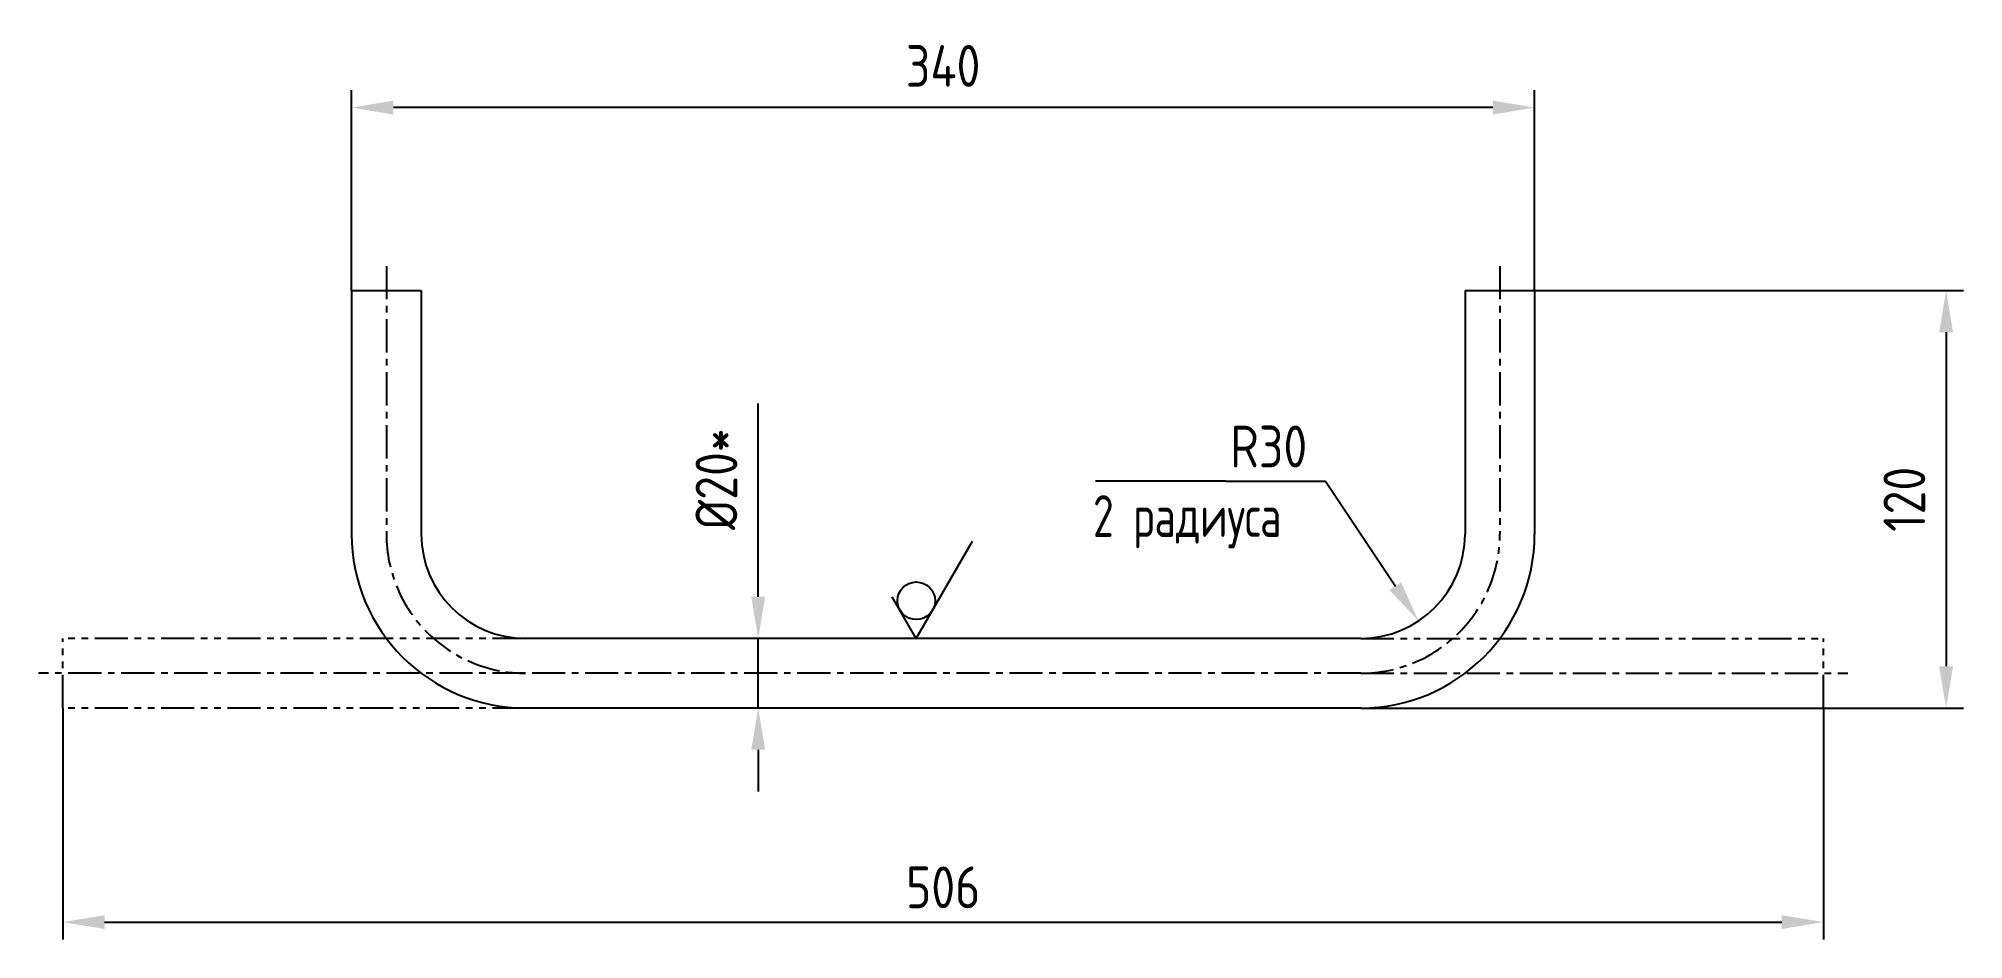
# Model space of a CAD drawing. Header units: millimetres. Extents: x 5524 to 6077, y 1832 to 2091.
import ezdxf

# ---------------------------------------------------------------- set-up
doc = ezdxf.new("R2010")
doc.units = ezdxf.units.MM
doc.header["$LTSCALE"] = 0.3
doc.linetypes.add('CENTER', pattern=[50.8, 31.75, -6.35, 6.35, -6.35])
doc.linetypes.add('PHANTOM', pattern=[63.5, 31.75, -6.35, 6.35, -6.35, 6.35, -6.35])
for name, color, linetype in [('Cen', 5, 'CENTER'), ('Cont', 6, 'Continuous'), ('Dim', 7, 'Continuous'), ('Phan', 5, 'PHANTOM'), ('Text', 3, 'Continuous')]:
    doc.layers.add(name, color=color, linetype=linetype)
doc.styles.add('Style1', font='romans.shx', dxfattribs={"width": 0.8})
doc.dimstyles.new('Lin_4', dxfattribs={"dimscale": 4, "dimtxt": 3, "dimasz": 3, "dimexe": 1.25, "dimexo": 0, "dimgap": 1.5, "dimtad": 1, "dimtxsty": 'Style1', "dimcen": 2.5, "dimclrt": 3, "dimadec": 0, "dimazin": 0, "dimtfac": 1, "dimtmove": 0, "dimatfit": 3, "dimldrblk": 'DOT', "dimfxl": 1, "dimarcsym": 0})
doc.dimstyles.new('Rad-4', dxfattribs={"dimscale": 4, "dimtxt": 3, "dimasz": 3, "dimexe": 1.25, "dimexo": 0, "dimgap": 1, "dimtad": 1, "dimtoh": 1, "dimdec": 3, "dimtxsty": 'Style1', "dimcen": 2.5, "dimclrt": 3, "dimadec": 0, "dimazin": 0, "dimtfac": 1, "dimtdec": 3, "dimtmove": 1, "dimatfit": 1, "dimfxl": 1, "dimarcsym": 0})

# ---------------------------------------------------------------- blocks, each defined once
blk = doc.blocks.new('*D11')
at = {"layer": 'Defpoints', "color": 0, "transparency": 16777216}
for p in [(5614.09, 2071.42), (5614.09, 2018.84), (5954.09, 2018.84)]:
    blk.add_point(p, dxfattribs=at)
at = {"layer": 'Dim', "color": 0, "lineweight": -2, "transparency": 16777216}
for p, q in [((5614.09, 2018.84), (5614.09, 2076.42)), ((5954.09, 2018.84), (5954.09, 2076.42)), ((5942.09, 2071.42), (5626.09, 2071.42))]:
    blk.add_line(p, q, dxfattribs=at)
at = {"layer": 'Dim', "color": 0, "transparency": 16777216}
for points in [[(5626.09, 2073.42), (5626.09, 2069.42), (5614.09, 2071.42)], [(5942.09, 2073.42), (5942.09, 2069.42), (5954.09, 2071.42)]]:
    blk.add_solid(points, dxfattribs=at)
at = {"layer": 'Dim', "color": 3, "transparency": 16777216, "insert": (5784.09, 2083.42), "char_height": 12, "attachment_point": 5, "style": 'Style1'}
blk.add_mtext('340', dxfattribs=at)
blk = doc.blocks.new('_Dot')
at = {"color": 0, "linetype": 'ByBlock', "lineweight": -2}
blk.add_line((-0.5, 0), (-1, 0), dxfattribs=at)
at = {"color": 0, "linetype": 'ByBlock', "const_width": 0.5}
blk.add_lwpolyline([(-0.25, 0, 1), (0.25, 0, 1)], format="xyb", close=True, dxfattribs=at)
blk = doc.blocks.new('*D12')
at = {"layer": 'Defpoints', "color": 0, "transparency": 16777216}
for p in [(5954.09, 2018.84), (5904.09, 1898.84), (6072.35, 1898.84)]:
    blk.add_point(p, dxfattribs=at)
at = {"layer": 'Dim', "color": 0, "lineweight": -2, "transparency": 16777216}
for p, q in [((5954.09, 2018.84), (6077.35, 2018.84)), ((6072.35, 2006.84), (6072.35, 1910.84)), ((5904.09, 1898.84), (6077.35, 1898.84))]:
    blk.add_line(p, q, dxfattribs=at)
at = {"layer": 'Dim', "color": 0, "transparency": 16777216}
for points in [[(6070.35, 2006.84), (6074.35, 2006.84), (6072.35, 2018.84)], [(6070.35, 1910.84), (6074.35, 1910.84), (6072.35, 1898.84)]]:
    blk.add_solid(points, dxfattribs=at)
at = {"layer": 'Dim', "color": 3, "transparency": 16777216, "insert": (6060.35, 1958.84), "char_height": 12, "attachment_point": 5, "rotation": 90, "style": 'Style1'}
blk.add_mtext('120', dxfattribs=at)
blk = doc.blocks.new('*D13')
at = {"layer": 'Defpoints', "color": 0, "transparency": 16777216}
for p in [(5730.93, 1918.84), (5741.68, 1918.84), (5741.68, 1898.84)]:
    blk.add_point(p, dxfattribs=at)
at = {"layer": 'Dim', "color": 0, "lineweight": -2, "transparency": 16777216}
for p, q in [((5730.93, 1930.84), (5730.93, 1986.39)), ((5741.68, 1918.84), (5725.93, 1918.84)), ((5730.93, 1898.84), (5730.93, 1918.84)), ((5741.68, 1898.84), (5725.93, 1898.84)), ((5730.93, 1886.84), (5730.93, 1874.84))]:
    blk.add_line(p, q, dxfattribs=at)
at = {"layer": 'Dim', "color": 0, "transparency": 16777216}
for points in [[(5728.93, 1930.84), (5732.93, 1930.84), (5730.93, 1918.84)], [(5728.93, 1886.84), (5732.93, 1886.84), (5730.93, 1898.84)]]:
    blk.add_solid(points, dxfattribs=at)
at = {"layer": 'Dim', "color": 3, "transparency": 16777216, "insert": (5718.93, 1964.62), "char_height": 12, "attachment_point": 5, "rotation": 90, "style": 'Style1'}
blk.add_mtext('%%c20*', dxfattribs=at)
blk = doc.blocks.new('*D14')
at = {"layer": 'Defpoints', "color": 0, "transparency": 16777216}
for p in [(5904.09, 1948.84), (5920.7, 1923.86)]:
    blk.add_point(p, dxfattribs=at)
at = {"layer": 'Dim', "color": 0, "lineweight": -2, "transparency": 16777216}
for p, q in [((5865.31, 1964.02), (5893.99, 1964.02)), ((5893.99, 1964.02), (5914.06, 1933.86))]:
    blk.add_line(p, q, dxfattribs=at)
at = {"layer": 'Dim', "color": 0, "transparency": 16777216}
blk.add_solid([(5915.72, 1934.96), (5912.39, 1932.75), (5920.7, 1923.86)], dxfattribs=at)
at = {"layer": 'Dim', "color": 3, "transparency": 16777216, "insert": (5877.65, 1974.02), "char_height": 12, "attachment_point": 5, "style": 'Style1'}
blk.add_mtext('R30', dxfattribs=at)
blk = doc.blocks.new('*D15')
at = {"layer": 'Defpoints', "color": 0, "transparency": 16777216}
for p in [(5531.09, 1898.84), (6037.09, 1898.84), (6037.09, 1837.31)]:
    blk.add_point(p, dxfattribs=at)
at = {"layer": 'Dim', "color": 0, "lineweight": -2, "transparency": 16777216}
for p, q in [((5531.09, 1898.84), (5531.09, 1832.31)), ((6037.09, 1898.84), (6037.09, 1832.31)), ((5543.09, 1837.31), (6025.09, 1837.31))]:
    blk.add_line(p, q, dxfattribs=at)
at = {"layer": 'Dim', "color": 0, "transparency": 16777216}
for points in [[(5543.09, 1839.31), (5543.09, 1835.31), (5531.09, 1837.31)], [(6025.09, 1839.31), (6025.09, 1835.31), (6037.09, 1837.31)]]:
    blk.add_solid(points, dxfattribs=at)
at = {"layer": 'Dim', "color": 3, "transparency": 16777216, "insert": (5784.09, 1847.31), "char_height": 12, "attachment_point": 5, "style": 'Style1'}
blk.add_mtext('506', dxfattribs=at)
blk = doc.blocks.new('sherISO_09')
at = {"layer": 'Text'}
for q in [(4.04, 7), (-1.73, 3)]:
    blk.add_line((0, 0), q, dxfattribs=at)
blk.add_circle((0, 2.71), 1.35, dxfattribs=at)

msp = doc.modelspace()

# ---------------------------------------------------------------- linework, layer by layer
at = {"layer": 'Cen'}
for p, q in [((5624.0889, 2025.8444), (5624.0889, 1948.8444)), ((5944.0889, 2025.8444), (5944.0889, 1948.8444)), ((5664.0889, 1908.8444), (5524.0889, 1908.8444)), ((5904.0889, 1908.8444), (5664.0889, 1908.8444)), ((5904.0889, 1908.8444), (6044.0889, 1908.8444))]:
    msp.add_line(p, q, dxfattribs=at)
for centre, start, end in [((5664.0889, 1948.8444), 180, 270), ((5904.0889, 1948.8444), 270, 0)]:
    msp.add_arc(centre, 40, start, end, dxfattribs=at)
at = {"layer": 'Cont'}
for p, q in [((5614.0889, 2018.8444), (5614.0889, 1948.8444)), ((5614.0889, 2018.8444), (5634.0889, 2018.8444)), ((5634.0889, 2018.8444), (5634.0889, 1948.8444)), ((5934.0889, 2018.8444), (5934.0889, 1948.8444)), ((5934.0889, 2018.8444), (5954.0889, 2018.8444)), ((5954.0889, 2018.8444), (5954.0889, 1948.8444)), ((5904.0889, 1918.8444), (5664.0889, 1918.8444)), ((5904.0889, 1898.8444), (5664.0889, 1898.8444))]:
    msp.add_line(p, q, dxfattribs=at)
for centre, radius, start, end in [((5664.0889, 1948.8444), 50, 180, 270), ((5664.0889, 1948.8444), 30, 180, 270), ((5904.0889, 1948.8444), 30, 270, 0), ((5904.0889, 1948.8444), 50, 270, 0)]:
    msp.add_arc(centre, radius, start, end, dxfattribs=at)
at = {"layer": 'Dim'}
msp.add_line((5865.3083, 1964.0237), (5827.8818, 1964.0237), dxfattribs=at)
at = {"layer": 'Phan'}
for p, q in [((5531.0889, 1898.8444), (5531.0889, 1918.8444)), ((5664.0889, 1918.8444), (5531.0889, 1918.8444)), ((5904.0889, 1918.8444), (6037.0889, 1918.8444)), ((6037.0889, 1898.8444), (6037.0889, 1918.8444)), ((5664.0889, 1898.8444), (5531.0889, 1898.8444)), ((5904.0889, 1898.8444), (6037.0889, 1898.8444))]:
    msp.add_line(p, q, dxfattribs=at)

# ---------------------------------------------------------------- block references
at = {"layer": 'Dim', "xscale": 4, "yscale": 4, "zscale": 4}
msp.add_blockref('sherISO_09', (5776.3664, 1918.8444), dxfattribs=at)

# ---------------------------------------------------------------- texts
at = {"layer": 'Dim', "color": 3, "style": 'Style1', "width": 0.7}
msp.add_text('2 радиуса', height=12, dxfattribs=at).set_placement((5827.1542, 1948.0237))

# ---------------------------------------------------------------- dimensions: what is measured, and where the dimension line sits
at = {"layer": 'Dim'}
for base, p1, p2, dimstyle, picture, middle in [((5614.0889, 2071.4173), (5954.0889, 2018.8444), (5614.0889, 2018.8444), 'Lin_4', '*D11', (5784.0889, 2083.4173)), ((6037.0889, 1837.312), (5531.0889, 1898.8444), (6037.0889, 1898.8444), 'Rad-4', '*D15', (5784.0889, 1847.312))]:
    dim = msp.add_linear_dim(base=base, p1=p1, p2=p2, dimstyle=dimstyle, dxfattribs=at)
    dim.commit()
    dim.dimension.update_dxf_attribs({"geometry": picture, "text_midpoint": middle})
dim = msp.add_linear_dim(base=(6072.3467, 1898.8444), p1=(5954.0889, 2018.8444), p2=(5904.0889, 1898.8444), angle=90, dimstyle='Lin_4', dxfattribs=at)
dim.commit()
dim.dimension.update_dxf_attribs({"geometry": '*D12', "text_midpoint": (6060.3467, 1958.8444)})
dim = msp.add_linear_dim(base=(5730.9292, 1918.8444), p1=(5741.6825, 1898.8444), p2=(5741.6825, 1918.8444), angle=90, text='%%c<>*', dimstyle='Lin_4', dxfattribs=at)
dim.commit()
dim.dimension.update_dxf_attribs({"geometry": '*D13', "text_midpoint": (5718.9292, 1964.6158)})
dim = msp.add_radius_dim(center=(5904.0889, 1948.8444), mpoint=(5920.7018, 1923.8642), dimstyle='Rad-4', dxfattribs=at)
dim.commit()
dim.dimension.update_dxf_attribs({"geometry": '*D14', "text_midpoint": (5893.994, 1964.0237), "dimtype": 164})

doc.saveas('drawing.dxf')
